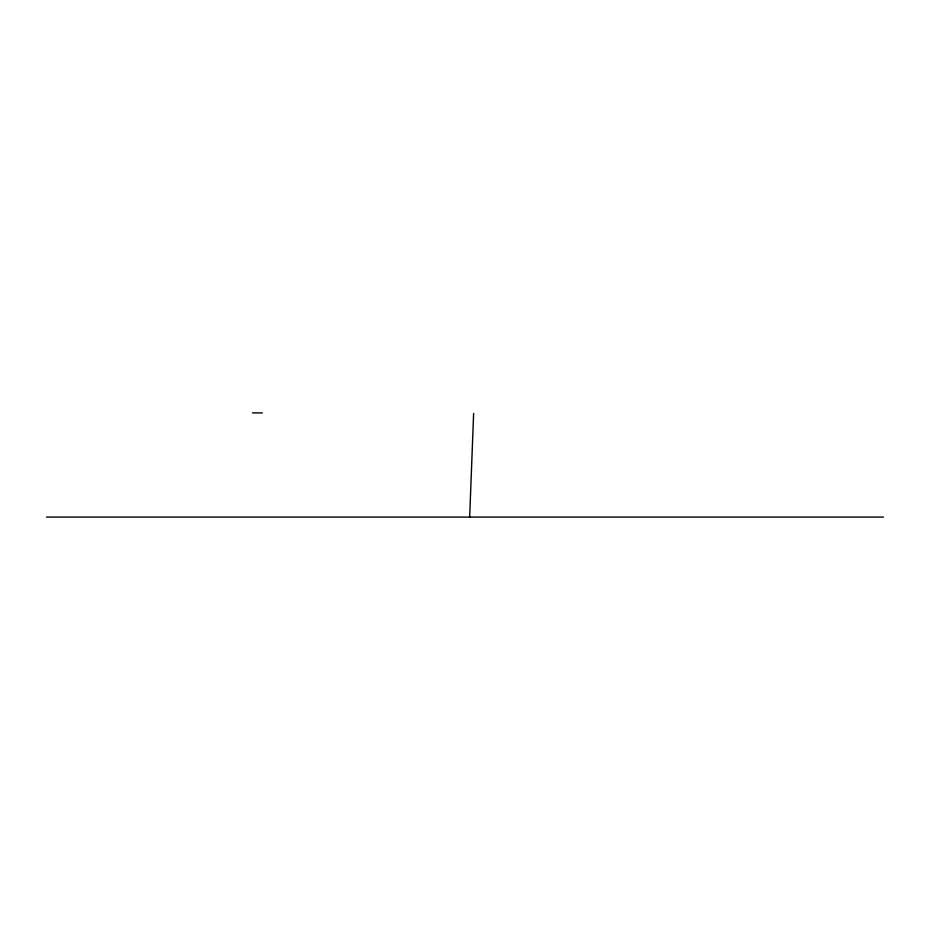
<?xml version="1.0" encoding="UTF-8"?>
<svg xmlns="http://www.w3.org/2000/svg" width="930" height="930" viewBox="0 0 930 930"><rect width="100%" height="100%" fill="white"/><g stroke="black" fill="none" stroke-linecap="round" stroke-linejoin="round"><path stroke-width="1.4" d="M469.673 517.092L473.626 413.432M252.542 412.908L262.295 412.908M46.5 517.092L883.5 517.092"/></g></svg>
